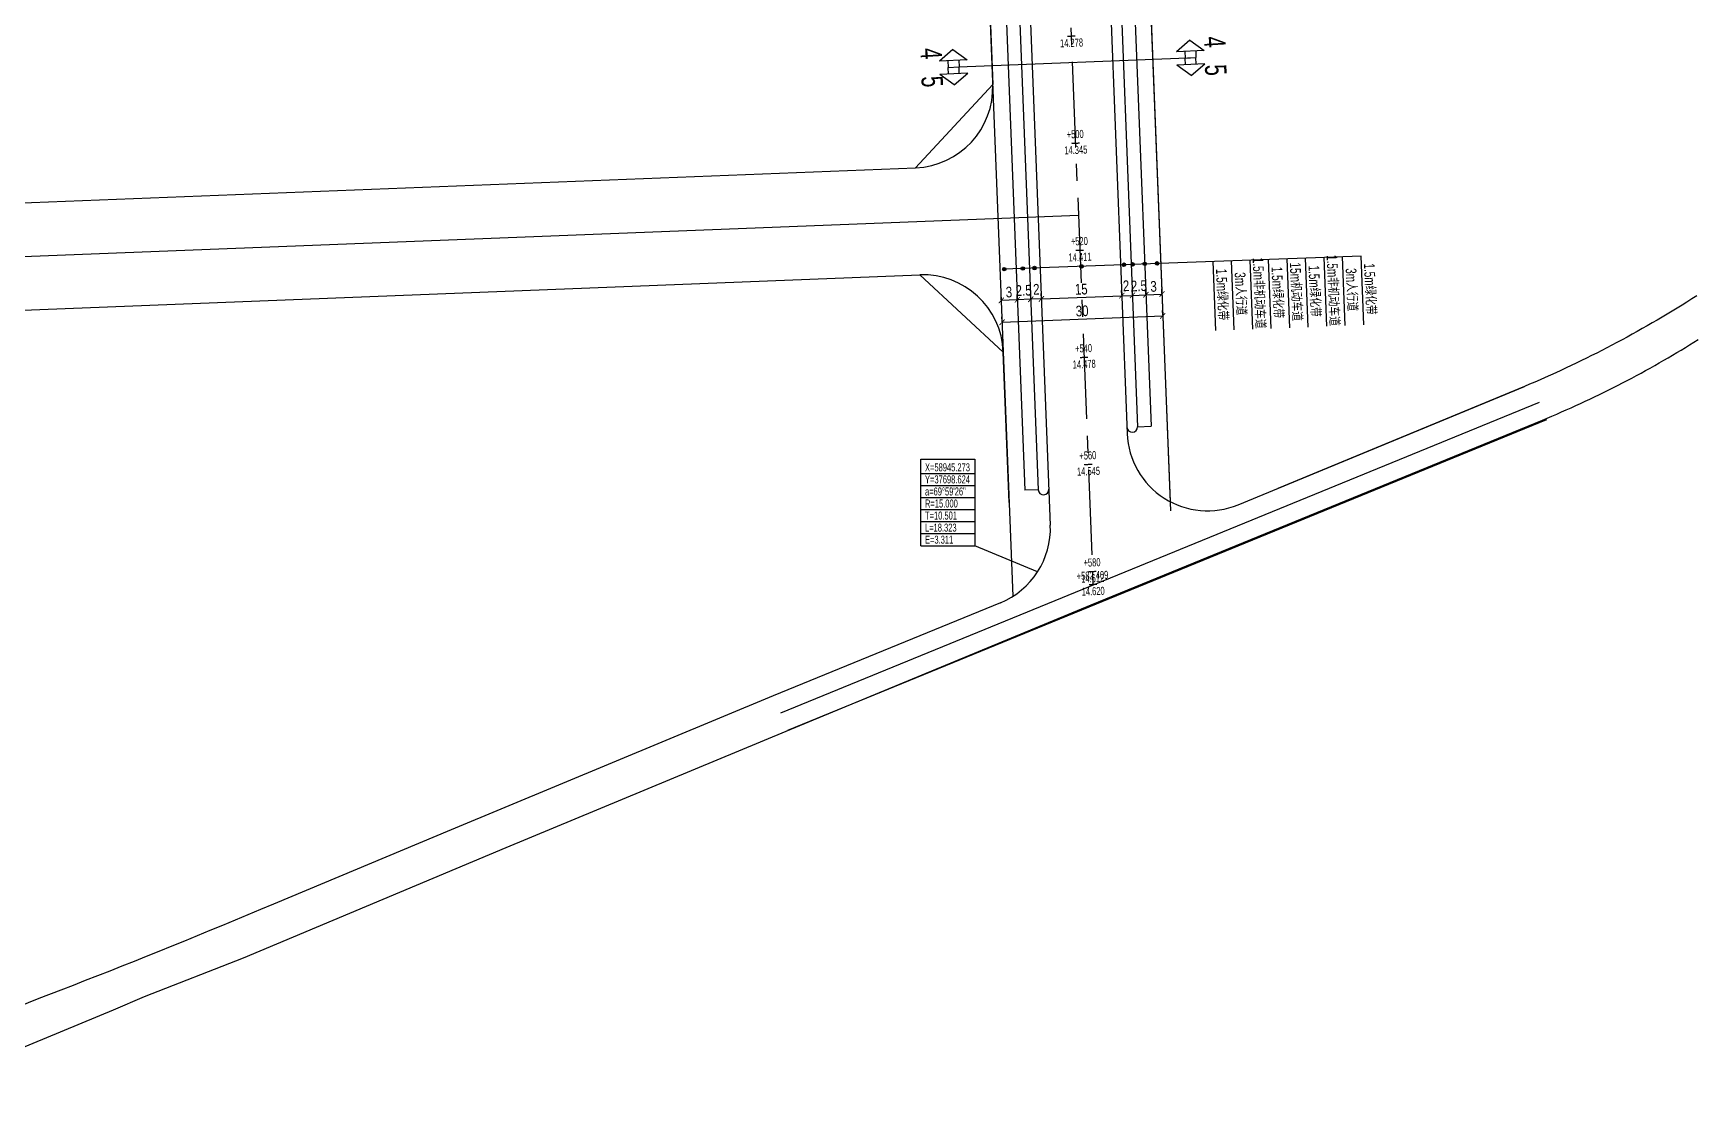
# Model space of a CAD drawing. Extents: x 36720 to 38202, y 58806 to 59830.
# Drawn here: x 37508.5 to 37818.8, y 58849.8 to 59047.6 of the extents above; entities that cross this region are included whole.
import ezdxf
from ezdxf.enums import TextEntityAlignment as Align

# ---------------------------------------------------------------- set-up
doc = ezdxf.new("R2010")
doc.units = 0
doc.header["$LTSCALE"] = 1000
doc.linetypes.add('CENTER', pattern=[50.8, 31.75, -6.35, 6.35, -6.35])
doc.layers.get('0').update_dxf_attribs({"linetype": 'CONTINUOUS'})
doc.layers.get('DEFPOINTS').update_dxf_attribs({"color": 8, "linetype": 'CONTINUOUS'})
for name, color, linetype in [('Axis', 6, 'CONTINUOUS'), ('DL_道路红线_干道网_', 6, 'CONTINUOUS'), ('PP-COM', 7, 'CONTINUOUS'), ('PP-DL-DHBZ', 7, 'CONTINUOUS'), ('SZ-ZH-DIM', 7, 'CONTINUOUS'), ('规划路边线', 6, 'CONTINUOUS'), ('路中线', 6, 'CONTINUOUS'), ('路边线', 30, 'CONTINUOUS')]:
    doc.layers.add(name, color=color, linetype=linetype)
doc.styles.add('gpsxw', font='haiwenrs.shx', dxfattribs={"width": 0.7, "bigfont": 'haiwenzw.shx'})
doc.styles.add('HANLGED', font='haiwenrs.shx', dxfattribs={"width": 0.8, "bigfont": 'haiwenzw.shx'})
doc.dimstyles.new('H1', dxfattribs={"dimtxt": 3, "dimasz": 1, "dimexe": 1, "dimexo": 1, "dimgap": 0.5, "dimtad": 1, "dimdec": 1, "dimdsep": 46, "dimtxsty": 'HANLGED', "dimblk": 'OBLIQUE', "dimcen": 0, "dimclrd": 256, "dimclre": 256, "dimclrt": 256, "dimadec": 0, "dimazin": 0, "dimtfac": 0.666667, "dimtdec": 1, "dimtmove": 2, "dimatfit": 3, "dimfxl": 0, "dimtolj": 1, "dimarcsym": 0})

# ---------------------------------------------------------------- blocks, each defined once
blk = doc.blocks.new('红线')
at = {"layer": 'DL_道路红线_干道网_', "color": 4}
for points in [[(44323.14, 59372.51), (44338.23, 59388.1), (44509.04, 59386.93), (44528.93, 59383.3), (44578.92, 59382.95), (44603.73, 59358.94), (44604.91, 59328.96), (44609.19, 59309.24), (44612.81, 59217.43), (44598.41, 59201.85)], [(44665.88, 59385.86), (44640.73, 59359.88), (44641.91, 59329.9), (44639.19, 59309.9), (44645.97, 59137.81)], [(44615.88, 59139.39), (44614.77, 59167.47), (44599.2, 59181.87)]]:
    blk.add_lwpolyline(points, dxfattribs=at)
blk = doc.blocks.new('1')
at = {"layer": 'PP-COM', "color": 5}
for p, q in [((0.38, 0.85), (0.15, -1.16)), ((1.62, 0.7), (0.38, 0.85)), ((1.2, -2.88), (1.8, 2.28)), ((3.55, -0.54), (1.8, 2.28)), ((1.38, -1.3), (0.15, -1.16)), ((3.55, -0.54), (1.2, -2.88))]:
    blk.add_line(p, q, dxfattribs=at)
blk = doc.blocks.new('_ArchTick')
at = {"color": 0, "linetype": 'ByBlock', "const_width": 0.15}
blk.add_lwpolyline([(-0.5, -0.5), (0.5, 0.5)], dxfattribs=at)
blk = doc.blocks.new('*D13')
at = {"layer": 'DEFPOINTS', "color": 0, "transparency": 16777216}
for p in [(37696.58, 58997.1), (37711.54, 58998.59), (37711.57, 58997.7)]:
    blk.add_point(p, dxfattribs=at)
at = {"layer": 'PP-COM', "lineweight": -2, "transparency": 16777216}
for p, q in [((37711.53, 58998.7), (37711.5, 58999.59)), ((37696.54, 58998.1), (37696.51, 58999)), ((37696.55, 58998), (37711.54, 58998.59))]:
    blk.add_line(p, q, dxfattribs=at)
for p, rotation in [((37711.54, 58998.59), 2.278164538450799), ((37696.55, 58998), 182.2781645384508)]:
    blk.add_blockref('_ArchTick', p, dxfattribs=dict(at, rotation=rotation))
at = {"layer": 'PP-COM', "transparency": 16777216, "insert": (37703.98, 58999.79), "char_height": 2, "attachment_point": 5, "rotation": 2.2782, "style": 'HANLGED'}
blk.add_mtext('\\A1;15', dxfattribs=at)
blk = doc.blocks.new('*D14')
at = {"layer": 'DEFPOINTS', "color": 0, "transparency": 16777216}
for p in [(37694.55, 58997.92), (37694.59, 58997.02), (37696.58, 58997.1)]:
    blk.add_point(p, dxfattribs=at)
at = {"layer": 'PP-COM', "lineweight": -2, "transparency": 16777216}
for p, q in [((37694.55, 58998.02), (37694.51, 58998.92)), ((37696.55, 58998), (37694.55, 58997.92)), ((37696.54, 58998.1), (37696.51, 58999))]:
    blk.add_line(p, q, dxfattribs=at)
for p, rotation in [((37694.55, 58997.92), 182.2425132031823), ((37696.55, 58998), 2.24251320318233)]:
    blk.add_blockref('_ArchTick', p, dxfattribs=dict(at, rotation=rotation))
at = {"layer": 'PP-COM', "transparency": 16777216, "insert": (37695.6, 58999.78), "char_height": 2, "attachment_point": 5, "rotation": 2.2425, "style": 'HANLGED'}
blk.add_mtext('\\A1;2', dxfattribs=at)
blk = doc.blocks.new('*D15')
at = {"layer": 'DEFPOINTS', "color": 0, "transparency": 16777216}
for p in [(37692.05, 58997.82), (37692.09, 58996.93), (37694.59, 58997.02)]:
    blk.add_point(p, dxfattribs=at)
at = {"layer": 'PP-COM', "lineweight": -2, "transparency": 16777216}
for p, q in [((37692.05, 58997.93), (37692.01, 58998.82)), ((37694.55, 58997.92), (37692.05, 58997.82)), ((37694.55, 58998.02), (37694.51, 58998.92))]:
    blk.add_line(p, q, dxfattribs=at)
for p, rotation in [((37692.05, 58997.82), 182.2384940497028), ((37694.55, 58997.92), 2.238494049702783)]:
    blk.add_blockref('_ArchTick', p, dxfattribs=dict(at, rotation=rotation))
at = {"layer": 'PP-COM', "transparency": 16777216, "insert": (37693.22, 58999.57), "char_height": 2, "attachment_point": 5, "rotation": 2.2385, "style": 'HANLGED'}
blk.add_mtext('\\A1;2.5', dxfattribs=at)
blk = doc.blocks.new('*D16')
at = {"layer": 'DEFPOINTS', "color": 0, "transparency": 16777216}
for p in [(37689.05, 58997.7), (37689.09, 58996.81), (37692.09, 58996.93)]:
    blk.add_point(p, dxfattribs=at)
at = {"layer": 'PP-COM', "lineweight": -2, "transparency": 16777216}
for p, q in [((37689.05, 58997.81), (37689.02, 58998.7)), ((37692.05, 58997.82), (37689.05, 58997.7)), ((37692.05, 58997.93), (37692.01, 58998.82))]:
    blk.add_line(p, q, dxfattribs=at)
for p, rotation in [((37689.05, 58997.7), 182.2411730938736), ((37692.05, 58997.82), 2.241173093873607)]:
    blk.add_blockref('_ArchTick', p, dxfattribs=dict(at, rotation=rotation))
at = {"layer": 'PP-COM', "transparency": 16777216, "insert": (37690.49, 58999.26), "char_height": 2, "attachment_point": 5, "rotation": 2.2412, "style": 'HANLGED'}
blk.add_mtext('\\A1;3', dxfattribs=at)
blk = doc.blocks.new('*D17')
at = {"layer": 'DEFPOINTS', "color": 0, "transparency": 16777216}
for p in [(37719.19, 58994.83), (37719.23, 58993.94), (37689.25, 58992.75)]:
    blk.add_point(p, dxfattribs=at)
at = {"layer": 'PP-COM', "lineweight": -2, "transparency": 16777216}
for p, q in [((37689.21, 58993.75), (37689.17, 58994.64)), ((37689.21, 58993.64), (37719.19, 58994.83)), ((37719.19, 58994.93), (37719.15, 58995.83))]:
    blk.add_line(p, q, dxfattribs=at)
for p, rotation in [((37689.21, 58993.64), 182.2663706320454), ((37719.19, 58994.83), 2.266370632045446)]:
    blk.add_blockref('_ArchTick', p, dxfattribs=dict(at, rotation=rotation))
at = {"layer": 'PP-COM', "transparency": 16777216, "insert": (37704.14, 58995.74), "char_height": 2, "attachment_point": 5, "rotation": 2.2664, "style": 'HANLGED'}
blk.add_mtext('\\A1;30', dxfattribs=at)
blk = doc.blocks.new('w1212')
at = {"layer": 'Axis', "color": 1, "linetype": 'CENTER', "ltscale": 0.1}
blk.add_line((35444.23, 59001.32), (35757.33, 59013.65), dxfattribs=at)
at = {"layer": 'DL_道路红线_干道网_', "color": 4}
for p, q in [((35869.05, 58996.27, 10.57), (35868.13, 58995.71, 9.91)), ((35869.97, 58996.84, 11.23), (35869.05, 58996.27, 10.57)), ((35870.88, 58997.41, 11.89), (35869.97, 58996.84, 11.23)), ((35871.8, 58997.98, 12.55), (35870.88, 58997.41, 11.89)), ((35872.71, 58998.56), (35871.8, 58997.98, 12.55)), ((35863.48, 58992.97, 6.62), (35862.55, 58992.44, 5.97)), ((35864.42, 58993.51, 7.28), (35863.48, 58992.97, 6.62)), ((35865.35, 58994.05, 7.94), (35864.42, 58993.51, 7.28)), ((35866.28, 58994.6, 8.6), (35865.35, 58994.05, 7.94)), ((35867.21, 58995.15, 9.26), (35866.28, 58994.6, 8.6)), ((35868.13, 58995.71, 9.91), (35867.21, 58995.15, 9.26)), ((35857.82, 58989.85, 2.68), (35856.88, 58989.35, 3.35)), ((35858.77, 58990.36, 3.33), (35857.82, 58989.85, 2.68)), ((35859.72, 58990.87, 3.99), (35858.77, 58990.36, 3.33)), ((35860.66, 58991.39, 4.65), (35859.72, 58990.87, 3.99)), ((35861.61, 58991.91, 5.31), (35860.66, 58991.39, 4.65)), ((35862.55, 58992.44, 5.97), (35861.61, 58991.91, 5.31)), ((35852.15, 58986.94, 6.69), (35851.19, 58986.47, 7.36)), ((35853.1, 58987.41, 6.02), (35852.15, 58986.94, 6.69)), ((35854.05, 58987.89, 5.35), (35853.1, 58987.41, 6.02)), ((35854.99, 58988.37, 4.68), (35854.05, 58987.89, 5.35)), ((35855.94, 58988.86, 4.02), (35854.99, 58988.37, 4.68)), ((35856.88, 58989.35, 3.35), (35855.94, 58988.86, 4.02)), ((35845.42, 58983.76, 11.38), (35844.45, 58983.33, 12.05)), ((35846.39, 58984.2, 10.71), (35845.42, 58983.76, 11.38)), ((35847.36, 58984.65, 10.04), (35846.39, 58984.2, 10.71)), ((35848.32, 58985.1, 9.37), (35847.36, 58984.65, 10.04)), ((35849.28, 58985.55, 8.7), (35848.32, 58985.1, 9.37)), ((35850.24, 58986.01, 8.03), (35849.28, 58985.55, 8.7)), ((35851.19, 58986.47, 7.36), (35850.24, 58986.01, 8.03)), ((35840.55, 58981.64), (35794.55, 58962.63)), ((35841.53, 58982.05, 14.05), (35840.55, 58981.64, 14.72)), ((35842.51, 58982.47, 13.38), (35841.53, 58982.05, 14.05)), ((35843.48, 58982.9, 12.71), (35842.51, 58982.47, 13.38)), ((35844.45, 58983.33, 12.05), (35843.48, 58982.9, 12.71)), ((35700.41, 58923.94, 14.5), (35640.29, 58898.91, 9999)), ((35640.29, 58898.91, 9999), (35607.14, 58885.05, 9999)), ((35607.14, 58885.05, 9999), (35604.77, 58884.04, 8999.1)), ((35600.04, 58882.06, 6999.3), (35597.68, 58881.07, 5999.4)), ((35602.41, 58883.05, 7999.2), (35600.04, 58882.06, 6999.3)), ((35604.77, 58884.04, 8999.1), (35602.41, 58883.05, 7999.2)), ((35590.56, 58878.14, 2999.7), (35588.18, 58877.17, 1999.8)), ((35592.93, 58879.11, 3999.6), (35590.56, 58878.14, 2999.7)), ((35595.31, 58880.09, 4999.5), (35592.93, 58879.11, 3999.6)), ((35597.68, 58881.07, 5999.4), (35595.31, 58880.09, 4999.5)), ((35583.42, 58875.25), (35581.15, 58874.34, 0.43)), ((35585.8, 58876.21, 999.9), (35583.42, 58875.25)), ((35588.18, 58877.17, 1999.8), (35585.8, 58876.21, 999.9)), ((35576.61, 58872.54, 1.3), (35574.33, 58871.65, 1.74)), ((35578.88, 58873.44, 0.87), (35576.61, 58872.54, 1.3)), ((35581.15, 58874.34, 0.43), (35578.88, 58873.44, 0.87)), ((35567.49, 58868.99, 3.04), (35563.38, 58867.42, 10.43)), ((35569.77, 58869.87, 2.61), (35567.49, 58868.99, 3.04)), ((35572.05, 58870.76, 2.17), (35569.77, 58869.87, 2.61)), ((35574.33, 58871.65, 1.74), (35572.05, 58870.76, 2.17)), ((35563.38, 58867.42, 13.91), (35532.62, 58855.13)), ((35563.38, 58867.42, 6.96), (35563.38, 58867.42, 13.91))]:
    blk.add_line(p, q, dxfattribs=at)
for points in [[(35601.57, 58875.04, 9999), (35650.6, 58895.6, 9999), (35702.82, 58917.32, 14.52), (35759.71, 58940.91, 14.56), (35843.9, 58975.37, 14.86), (35844.8, 58975.74, 254.86), (35845.7, 58976.12, 494.87), (35846.59, 58976.5, 734.87), (35847.48, 58976.89, 974.87), (35848.37, 58977.28, 1214.88), (35849.26, 58977.68, 1454.88), (35850.14, 58978.08, 1694.88), (35851.03, 58978.48, 1934.89), (35851.91, 58978.89, 2174.89), (35852.79, 58979.31, 2414.89), (35853.66, 58979.72, 2654.9), (35854.54, 58980.15, 2894.9), (35855.41, 58980.57, 3134.9), (35856.28, 58981.01, 3374.91), (35857.15, 58981.44, 3614.91), (35858.02, 58981.88, 3854.91), (35858.88, 58982.33, 4094.92), (35859.74, 58982.78, 4334.92), (35860.6, 58983.23, 4574.92), (35861.46, 58983.69, 4814.93), (35862.31, 58984.15, 5054.93), (35863.17, 58984.62, 5294.93), (35864.02, 58985.09, 5534.94), (35864.86, 58985.56, 5774.94), (35865.71, 58986.04, 6014.94), (35866.55, 58986.53, 6254.95), (35867.36, 58987, 6410.95), (35868.17, 58987.48, 6566.95), (35868.98, 58987.96, 6722.95), (35869.78, 58988.44, 6878.96), (35870.59, 58988.93, 7034.96), (35871.38, 58989.42, 7190.96), (35872.18, 58989.91, 7346.96), (35872.98, 58990.41, 7502.96)], [(35539.91, 58849.84, 9999), (35577.29, 58865.3, 14.05), (35583.13, 58867.77, 0), (35601.57, 58875.04, 9999)]]:
    blk.add_polyline3d(points, dxfattribs=at)
at = {"layer": '规划路边线', "color": 4, "ltscale": 0.05}
for p, q in [((35473.82, 59012.49), (35726.96, 59022.46)), ((35474.6, 58992.51), (35727.75, 59002.47))]:
    blk.add_line(p, q, dxfattribs=at)
for centre, start, end in [((35726.37, 59037.45), 272.2546, 2.2546), ((35728.34, 58987.49), 2.2546, 92.2546)]:
    blk.add_arc(centre, 15, start, end, dxfattribs=at)
blk = doc.blocks.new('*D20')
at = {"layer": 'DEFPOINTS', "color": 0, "transparency": 16777216}
for p in [(37711.57, 58997.69), (37713.53, 58998.66), (37713.57, 58997.77)]:
    blk.add_point(p, dxfattribs=at)
at = {"layer": 'PP-COM', "lineweight": -2, "transparency": 16777216}
for p, q in [((37711.53, 58998.69), (37711.5, 58999.59)), ((37713.53, 58998.77), (37713.5, 58999.66)), ((37711.54, 58998.59), (37713.53, 58998.66))]:
    blk.add_line(p, q, dxfattribs=at)
for p, rotation in [((37711.54, 58998.59), 182.2554104384656), ((37713.53, 58998.66), 2.255410438465561)]:
    blk.add_blockref('_ArchTick', p, dxfattribs=dict(at, rotation=rotation))
at = {"layer": 'PP-COM', "transparency": 16777216, "insert": (37712.34, 59000.44), "char_height": 2, "attachment_point": 5, "rotation": 2.2554, "style": 'HANLGED'}
blk.add_mtext('\\A1;2', dxfattribs=at)
blk = doc.blocks.new('*D21')
at = {"layer": 'DEFPOINTS', "color": 0, "transparency": 16777216}
for p in [(37713.57, 58997.77), (37716.03, 58998.76), (37716.07, 58997.87)]:
    blk.add_point(p, dxfattribs=at)
at = {"layer": 'PP-COM', "lineweight": -2, "transparency": 16777216}
for p, q in [((37713.53, 58998.77), (37713.5, 58999.66)), ((37716.03, 58998.87), (37715.99, 58999.76)), ((37713.53, 58998.66), (37716.03, 58998.76))]:
    blk.add_line(p, q, dxfattribs=at)
for p, rotation in [((37713.53, 58998.66), 182.2594295921562), ((37716.03, 58998.76), 2.259429592156198)]:
    blk.add_blockref('_ArchTick', p, dxfattribs=dict(at, rotation=rotation))
at = {"layer": 'PP-COM', "transparency": 16777216, "insert": (37714.73, 59000.42), "char_height": 2, "attachment_point": 5, "rotation": 2.2594, "style": 'HANLGED'}
blk.add_mtext('\\A1;2.5', dxfattribs=at)
blk = doc.blocks.new('*D22')
at = {"layer": 'DEFPOINTS', "color": 0, "transparency": 16777216}
for p in [(37716.07, 58997.87), (37719.03, 58998.88), (37719.07, 58997.99)]:
    blk.add_point(p, dxfattribs=at)
at = {"layer": 'PP-COM', "lineweight": -2, "transparency": 16777216}
for p, q in [((37716.03, 58998.87), (37715.99, 58999.76)), ((37719.03, 58998.99), (37718.99, 58999.88)), ((37716.03, 58998.76), (37719.03, 58998.88))]:
    blk.add_line(p, q, dxfattribs=at)
for p, rotation in [((37716.03, 58998.76), 182.2567505479114), ((37719.03, 58998.88), 2.256750547911418)]:
    blk.add_blockref('_ArchTick', p, dxfattribs=dict(at, rotation=rotation))
at = {"layer": 'PP-COM', "transparency": 16777216, "insert": (37717.47, 59000.32), "char_height": 2, "attachment_point": 5, "rotation": 2.2568, "style": 'HANLGED'}
blk.add_mtext('\\A1;3', dxfattribs=at)

msp = doc.modelspace()

# ---------------------------------------------------------------- hatches: boundary and pattern name
at = {"layer": 'PP-COM'}
h = msp.add_hatch(color=6, dxfattribs=at)
edge = h.paths.add_edge_path()
edge.add_arc((37689.627, 59003.538), 0.336, 0, 360)
h = msp.add_hatch(color=6, dxfattribs=at)
edge = h.paths.add_edge_path()
edge.add_arc((37693.074, 59003.666), 0.336, 0, 360)
h = msp.add_hatch(color=6, dxfattribs=at)
edge = h.paths.add_edge_path()
edge.add_arc((37695.261, 59003.747), 0.336, 0, 360)
h = msp.add_hatch(color=6, dxfattribs=at)
edge = h.paths.add_edge_path()
edge.add_arc((37704.033, 59004.056), 0.336, 0, 360)
h = msp.add_hatch(color=6, dxfattribs=at)
edge = h.paths.add_edge_path()
edge.add_arc((37711.95, 59004.364), 0.336, 0, 360)
h = msp.add_hatch(color=6, dxfattribs=at)
edge = h.paths.add_edge_path()
edge.add_arc((37713.565, 59004.432), 0.336, 0, 360)
h = msp.add_hatch(color=6, dxfattribs=at)
edge = h.paths.add_edge_path()
edge.add_arc((37715.817, 59004.538), 0.336, 0, 360)
h = msp.add_hatch(color=6, dxfattribs=at)
edge = h.paths.add_edge_path()
edge.add_arc((37718.113, 59004.608), 0.336, 0, 360)

# ---------------------------------------------------------------- linework, layer by layer
at = {"layer": 'Axis', "linetype": 'CENTER', "ltscale": 0.0005}
msp.add_line((37696.317, 59194.531), (37706.153, 58944.696), dxfattribs=at)
at = {"layer": 'PP-COM', "color": 5}
msp.add_line((37681.168, 59041.286), (37725.376, 59043.027), dxfattribs=at)
at = {"layer": 'PP-COM'}
for p, q in [((37756.2, 59005.99), (37689.558, 59003.526)), ((37735.966, 58992.366), (37735.49, 59005.235)), ((37739.418, 58992.494), (37738.942, 59005.362)), ((37742.869, 58992.622), (37742.393, 59005.49)), ((37746.321, 58992.749), (37745.845, 59005.618)), ((37749.773, 58992.877), (37749.297, 59005.745)), ((37753.224, 58993.004), (37752.748, 59005.873)), ((37756.676, 58993.132), (37756.2, 59006.001)), ((37729.063, 58992.111), (37728.587, 59004.979)), ((37732.514, 58992.239), (37732.039, 59005.107))]:
    msp.add_line(p, q, dxfattribs=at)
at = {"layer": 'PP-COM', "color": 6}
for centre in [(37689.627, 59003.538), (37689.627, 59003.538), (37689.627, 59003.538), (37689.627, 59003.538), (37693.074, 59003.666), (37693.074, 59003.666), (37693.074, 59003.666), (37693.074, 59003.666), (37695.261, 59003.747), (37695.261, 59003.747), (37695.261, 59003.747), (37695.261, 59003.747), (37704.033, 59004.056), (37704.033, 59004.056), (37704.033, 59004.056), (37704.033, 59004.056), (37704.033, 59004.056), (37711.95, 59004.364), (37711.95, 59004.364), (37711.95, 59004.364), (37711.95, 59004.364), (37713.565, 59004.432), (37713.565, 59004.432), (37713.565, 59004.432), (37713.565, 59004.432), (37715.817, 59004.538), (37715.817, 59004.538), (37715.817, 59004.538), (37715.817, 59004.538), (37718.113, 59004.608), (37718.113, 59004.608), (37718.113, 59004.608), (37718.113, 59004.608)]:
    msp.add_circle(centre, 0.336, dxfattribs=at)
at = {"layer": 'PP-DL-DHBZ'}
for p, q in [((37674.076, 58951.933), (37674.076, 58968.058)), ((37674.076, 58968.058), (37684.105, 58968.058)), ((37684.105, 58968.058), (37684.105, 58951.933)), ((37674.076, 58965.433), (37684.105, 58965.433)), ((37674.076, 58963.183), (37684.105, 58963.183)), ((37674.076, 58960.933), (37684.105, 58960.933)), ((37674.076, 58958.683), (37684.105, 58958.683)), ((37674.076, 58956.433), (37684.105, 58956.433)), ((37674.076, 58954.183), (37684.105, 58954.183)), ((37674.076, 58951.933), (37684.105, 58951.933)), ((37695.84, 58947.063), (37684.105, 58951.933))]:
    msp.add_line(p, q, dxfattribs=at)
at = {"layer": 'SZ-ZH-DIM', "color": 8, "const_width": 0.25}
for points in [[(37702.873, 59047.056), (37701.375, 59046.997)], [(37703.66, 59027.071), (37702.161, 59027.012)], [(37704.447, 59007.087), (37702.948, 59007.028)], [(37705.234, 58987.102), (37703.735, 58987.043)], [(37706.021, 58967.118), (37704.522, 58967.059)], [(37706.807, 58947.133), (37705.309, 58947.074)], [(37706.902, 58944.726), (37705.403, 58944.667)]]:
    msp.add_lwpolyline(points, dxfattribs=at)
at = {"layer": '路中线', "linetype": 'CENTER', "ltscale": 0.03}
msp.add_line((37789.434, 58978.668), (37647.848, 58920.703), dxfattribs=at)
at = {"layer": '路边线', "color": 4}
for p, q in [((37703.811, 59194.826), (37712.55, 58972.847)), ((37693.984, 59063.141), (37698.211, 58955.766))]:
    msp.add_line(p, q, dxfattribs=at)
at = {"layer": '路边线'}
for p, q in [((37705.809, 59194.905), (37714.501, 58974.133)), ((37708.308, 59195.003), (37716.999, 58974.231)), ((37711.305, 59195.121), (37720.556, 58960.162)), ((37683.852, 59129.842), (37691.228, 58942.49)), ((37689.487, 59062.964), (37693.451, 58962.29)), ((37691.985, 59063.063), (37695.949, 58962.388)), ((37733.268, 58959.575), (37786.661, 58981.64)), ((37790.76, 58975.429), (37649.174, 58917.464)), ((37714.501, 58974.133), (37716.999, 58974.231)), ((37695.949, 58962.388), (37693.451, 58962.29)), ((37688.906, 58941.294), (37646.522, 58923.942))]:
    msp.add_line(p, q, dxfattribs=at)
for centre in [(37713.502, 58974.093), (37696.948, 58962.427)]:
    msp.add_arc(centre, 1, 182.25458, 2.25458, dxfattribs=at)
at = {"layer": '路边线', "color": 4}
for centre, start, end in [((37727.539, 58973.438), 182.25458, 292.45367), ((37683.223, 58955.176), 292.26413, 2.25458)]:
    msp.add_arc(centre, 15, start, end, dxfattribs=at)

# ---------------------------------------------------------------- block references
at = {"layer": 'Axis', "linetype": 'CENTER', "ltscale": 0.05}
msp.add_blockref('w1212', (1946.107, 0), dxfattribs=at)
at = {"layer": 'PP-COM'}
msp.add_blockref('红线', (-6925.341, -179.395), dxfattribs=at)
at = {"layer": 'PP-COM', "rotation": 98.88558964335631}
for p in [(37724.256, 59042.7), (37680.049, 59040.96)]:
    msp.add_blockref('1', p, dxfattribs=at)
at = {"layer": 'PP-COM', "xscale": -1, "rotation": 85.62356383679321}
for p in [(37724.234, 59043.264), (37680.027, 59041.524)]:
    msp.add_blockref('1', p, dxfattribs=at)

# ---------------------------------------------------------------- texts
at = {"style": 'gpsxw', "width": 0.7}
for s, height, rotation, p in [('4', 4, 273.45971, (37725.717, 59045.754)), ('4', 4, 273.45971, (37672.807, 59043.593)), ('5', 4, 273.45971, (37672.981, 59038.359)), ('5', 4, 273.45971, (37725.892, 59040.52)), ('1.5m绿化带', 2, 272.11805, (37728.699, 58998.753)), ('3m人行道', 2, 272.11805, (37732.151, 58998.881)), ('1.5m非机动车道', 2, 272.11805, (37735.602, 58999.008)), ('1.5m绿化带', 2, 272.11805, (37739.054, 58999.136)), ('15m机动车道', 2, 272.11805, (37742.506, 58999.264)), ('1.5m绿化带', 2, 272.11805, (37745.957, 58999.391)), ('1.5m非机动车道', 2, 272.11805, (37749.409, 58999.519)), ('3m人行道', 2, 272.11805, (37752.86, 58999.647)), ('1.5m绿化带', 2, 272.11805, (37756.312, 58999.774))]:
    msp.add_text(s, height=height, rotation=rotation, dxfattribs=at).set_placement(p, align=Align.BOTTOM_CENTER)
at = {"layer": 'PP-DL-DHBZ', "style": 'gpsxw', "width": 0.7}
for s, p in [('Y=37698.624', (37674.826, 58965.058)), ('X=58945.273', (37674.826, 58967.308)), ('a=69%%d59\'26"', (37674.826, 58962.808)), ('R=15.000', (37674.826, 58960.558)), ('T=10.501', (37674.826, 58958.308)), ('L=18.323', (37674.826, 58956.058)), ('E=3.311', (37674.826, 58953.808))]:
    msp.add_text(s, height=1.5, dxfattribs=at).set_placement(p, align=Align.TOP_LEFT)
at = {"layer": 'SZ-ZH-DIM', "color": 8, "style": 'gpsxw', "width": 0.7}
for s, p in [('14.278', (37702.144, 59046.527)), ('14.345', (37702.931, 59026.542)), ('14.411', (37703.717, 59006.558)), ('14.478', (37704.504, 58986.573)), ('14.545', (37705.291, 58966.589)), ('14.612', (37706.078, 58946.604)), ('14.620', (37706.172, 58944.197))]:
    msp.add_text(s, height=1.5, rotation=2.25458, dxfattribs=at).set_placement(p, align=Align.TOP_CENTER)
for s, p in [('+500', (37702.891, 59027.542)), ('+520', (37703.678, 59007.557)), ('+540', (37704.465, 58987.572)), ('+560', (37705.252, 58967.588)), ('+580', (37706.038, 58947.603)), ('+582.409', (37706.133, 58945.196))]:
    msp.add_text(s, height=1.5, rotation=2.25458, dxfattribs=at).set_placement(p, align=Align.BOTTOM_CENTER)

# ---------------------------------------------------------------- dimensions: what is measured, and where the dimension line sits
at = {"layer": 'PP-COM'}
for p1, p2, distance, picture, middle in [((37692.087, 58996.927), (37689.089, 58996.81), -0.895, '*D16', (37690.494, 58999.261)), ((37696.584, 58997.104), (37711.572, 58997.7), 0.894, '*D13', (37703.983, 58999.794)), ((37716.068, 58997.869), (37719.066, 58997.987), 0.895, '*D22', (37717.473, 59000.321)), ((37689.249, 58992.749), (37719.226, 58993.936), 0.896, '*D17', (37704.143, 58995.736))]:
    dim = msp.add_aligned_dim(p1=p1, p2=p2, distance=distance, dimstyle='H1', override={"dimtxt": 2, "dimblk1": 'ArchTick', "dimblk2": 'ArchTick', "dimsah": 1}, dxfattribs=at)
    dim.commit()
    dim.dimension.update_dxf_attribs({"geometry": picture, "text_midpoint": middle})
for base, p1, p2, angle, picture, middle in [((37692.052, 58997.821), (37694.585, 58997.025), (37692.087, 58996.927), 182.23849, '*D15', (37693.221, 58999.572)), ((37694.55, 58997.919), (37696.584, 58997.103), (37694.585, 58997.025), 182.24251, '*D14', (37695.603, 58999.78)), ((37713.535, 58998.665), (37711.572, 58997.692), (37713.57, 58997.77), 2.25541, '*D20', (37712.339, 59000.438)), ((37716.033, 58998.763), (37713.57, 58997.77), (37716.068, 58997.869), 2.25943, '*D21', (37714.73, 59000.417))]:
    dim = msp.add_linear_dim(base=base, p1=p1, p2=p2, angle=angle, dimstyle='H1', override={"dimtxt": 2, "dimblk1": 'ArchTick', "dimblk2": 'ArchTick', "dimsah": 1}, dxfattribs=at)
    dim.commit()
    dim.dimension.update_dxf_attribs({"geometry": picture, "text_midpoint": middle, "dimtype": 129})

doc.saveas('drawing.dxf')
